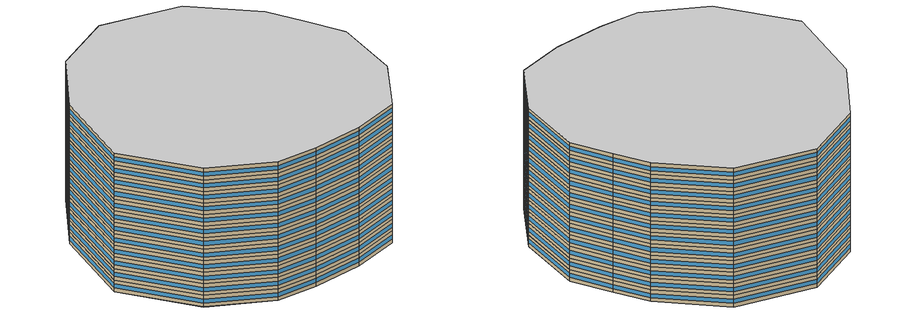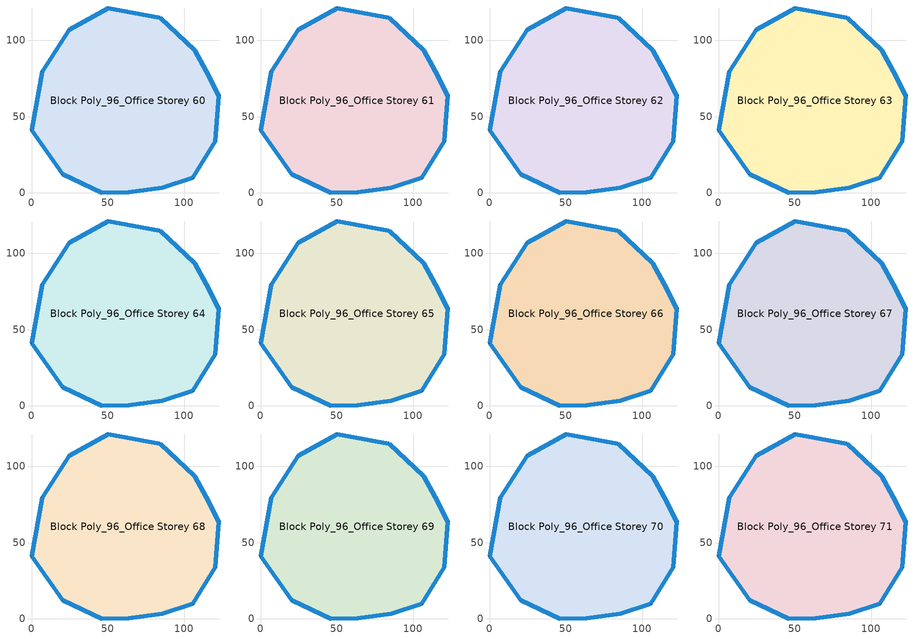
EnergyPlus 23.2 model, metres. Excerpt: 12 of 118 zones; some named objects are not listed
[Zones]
Block Poly_96_Office Storey 60
 floor to Block Poly_96_Office Storey 59 (HSCWZ_Public&Industrial_1995_FloorSlab): 106.93,93.41 114.46,79.78 122.81,63.48 120.31,33.81 105.7,10.06 85.61,3.34 63.75,0.43 46.12,0 20.57,12.32 0,41.09 7.09,79.47 24.8,106.83 50.24,121.01 84.16,114.79 z300
 wall outside (HSCWZ_Public&Industrial_1995_ExtWall): 50.24,121.01 24.8,106.83 7.09,79.47 0,41.09 20.57,12.32 46.12,0 63.75,0.43 85.61,3.34 105.7,10.06 120.31,33.81 122.81,63.48 114.46,79.78 106.93,93.41 84.16,114.79 50.24,121.01 z300:305
 window (HSCWZ_Public&Industrial_1995_Win): 50.23,121 24.82,106.84 / 24.79,106.82 7.1,79.48 / 7.09,79.45 0,41.11 / 0.01,41.08 20.56,12.33 / 20.58,12.31 46.11,0.01 / 46.13,0 63.74,0.43 / 63.76,0.43 85.59,3.34 / 85.62,3.35 105.69,10.05 / 105.71,10.07 120.31,33.79 / 120.32,33.82 122.81,63.47 / 122.81,63.49 114.46,79.78 / 114.46,79.79 106.93,93.41 / 106.92,93.42 84.18,114.78 / 84.15,114.79 50.26,121.01 z301.62:303.38
Block Poly_96_Office Storey 61
 floor to Block Poly_96_Office Storey 60 (HSCWZ_Public&Industrial_1995_FloorSlab): 106.93,93.41 114.46,79.78 122.81,63.48 120.31,33.81 105.7,10.06 85.61,3.34 63.75,0.43 46.12,0 20.57,12.32 0,41.09 7.09,79.47 24.8,106.83 50.24,121.01 84.16,114.79 z305
 wall outside (HSCWZ_Public&Industrial_1995_ExtWall): 50.24,121.01 24.8,106.83 7.09,79.47 0,41.09 20.57,12.32 46.12,0 63.75,0.43 85.61,3.34 105.7,10.06 120.31,33.81 122.81,63.48 114.46,79.78 106.93,93.41 84.16,114.79 50.24,121.01 z305:310
 window (HSCWZ_Public&Industrial_1995_Win): 50.23,121 24.82,106.84 / 24.79,106.82 7.1,79.48 / 7.09,79.45 0,41.11 / 0.01,41.08 20.56,12.33 / 20.58,12.31 46.11,0.01 / 46.13,0 63.74,0.43 / 63.76,0.43 85.59,3.34 / 85.62,3.35 105.69,10.05 / 105.71,10.07 120.31,33.79 / 120.32,33.82 122.81,63.47 / 122.81,63.49 114.46,79.78 / 114.46,79.79 106.93,93.41 / 106.92,93.42 84.18,114.78 / 84.15,114.79 50.26,121.01 z306.62:308.38
Block Poly_96_Office Storey 62
 floor to Block Poly_96_Office Storey 61 (HSCWZ_Public&Industrial_1995_FloorSlab): 106.93,93.41 114.46,79.78 122.81,63.48 120.31,33.81 105.7,10.06 85.61,3.34 63.75,0.43 46.12,0 20.57,12.32 0,41.09 7.09,79.47 24.8,106.83 50.24,121.01 84.16,114.79 z310
 wall outside (HSCWZ_Public&Industrial_1995_ExtWall): 50.24,121.01 24.8,106.83 7.09,79.47 0,41.09 20.57,12.32 46.12,0 63.75,0.43 85.61,3.34 105.7,10.06 120.31,33.81 122.81,63.48 114.46,79.78 106.93,93.41 84.16,114.79 50.24,121.01 z310:315
 window (HSCWZ_Public&Industrial_1995_Win): 50.23,121 24.82,106.84 / 24.79,106.82 7.1,79.48 / 7.09,79.45 0,41.11 / 0.01,41.08 20.56,12.33 / 20.58,12.31 46.11,0.01 / 46.13,0 63.74,0.43 / 63.76,0.43 85.59,3.34 / 85.62,3.35 105.69,10.05 / 105.71,10.07 120.31,33.79 / 120.32,33.82 122.81,63.47 / 122.81,63.49 114.46,79.78 / 114.46,79.79 106.93,93.41 / 106.92,93.42 84.18,114.78 / 84.15,114.79 50.26,121.01 z311.62:313.38
Block Poly_96_Office Storey 63
 floor to Block Poly_96_Office Storey 62 (HSCWZ_Public&Industrial_1995_FloorSlab): 106.93,93.41 114.46,79.78 122.81,63.48 120.31,33.81 105.7,10.06 85.61,3.34 63.75,0.43 46.12,0 20.57,12.32 0,41.09 7.09,79.47 24.8,106.83 50.24,121.01 84.16,114.79 z315
 wall outside (HSCWZ_Public&Industrial_1995_ExtWall): 50.24,121.01 24.8,106.83 7.09,79.47 0,41.09 20.57,12.32 46.12,0 63.75,0.43 85.61,3.34 105.7,10.06 120.31,33.81 122.81,63.48 114.46,79.78 106.93,93.41 84.16,114.79 50.24,121.01 z315:320
 window (HSCWZ_Public&Industrial_1995_Win): 50.23,121 24.82,106.84 / 24.79,106.82 7.1,79.48 / 7.09,79.45 0,41.11 / 0.01,41.08 20.56,12.33 / 20.58,12.31 46.11,0.01 / 46.13,0 63.74,0.43 / 63.76,0.43 85.59,3.34 / 85.62,3.35 105.69,10.05 / 105.71,10.07 120.31,33.79 / 120.32,33.82 122.81,63.47 / 122.81,63.49 114.46,79.78 / 114.46,79.79 106.93,93.41 / 106.92,93.42 84.18,114.78 / 84.15,114.79 50.26,121.01 z316.62:318.38
Block Poly_96_Office Storey 64
 floor to Block Poly_96_Office Storey 63 (HSCWZ_Public&Industrial_1995_FloorSlab): 106.93,93.41 114.46,79.78 122.81,63.48 120.31,33.81 105.7,10.06 85.61,3.34 63.75,0.43 46.12,0 20.57,12.32 0,41.09 7.09,79.47 24.8,106.83 50.24,121.01 84.16,114.79 z320
 wall outside (HSCWZ_Public&Industrial_1995_ExtWall): 50.24,121.01 24.8,106.83 7.09,79.47 0,41.09 20.57,12.32 46.12,0 63.75,0.43 85.61,3.34 105.7,10.06 120.31,33.81 122.81,63.48 114.46,79.78 106.93,93.41 84.16,114.79 50.24,121.01 z320:325
 window (HSCWZ_Public&Industrial_1995_Win): 50.23,121 24.82,106.84 / 24.79,106.82 7.1,79.48 / 7.09,79.45 0,41.11 / 0.01,41.08 20.56,12.33 / 20.58,12.31 46.11,0.01 / 46.13,0 63.74,0.43 / 63.76,0.43 85.59,3.34 / 85.62,3.35 105.69,10.05 / 105.71,10.07 120.31,33.79 / 120.32,33.82 122.81,63.47 / 122.81,63.49 114.46,79.78 / 114.46,79.79 106.93,93.41 / 106.92,93.42 84.18,114.78 / 84.15,114.79 50.26,121.01 z321.62:323.38
Block Poly_96_Office Storey 65
 floor to Block Poly_96_Office Storey 64 (HSCWZ_Public&Industrial_1995_FloorSlab): 106.93,93.41 114.46,79.78 122.81,63.48 120.31,33.81 105.7,10.06 85.61,3.34 63.75,0.43 46.12,0 20.57,12.32 0,41.09 7.09,79.47 24.8,106.83 50.24,121.01 84.16,114.79 z325
 wall outside (HSCWZ_Public&Industrial_1995_ExtWall): 50.24,121.01 24.8,106.83 7.09,79.47 0,41.09 20.57,12.32 46.12,0 63.75,0.43 85.61,3.34 105.7,10.06 120.31,33.81 122.81,63.48 114.46,79.78 106.93,93.41 84.16,114.79 50.24,121.01 z325:330
 window (HSCWZ_Public&Industrial_1995_Win): 50.23,121 24.82,106.84 / 24.79,106.82 7.1,79.48 / 7.09,79.45 0,41.11 / 0.01,41.08 20.56,12.33 / 20.58,12.31 46.11,0.01 / 46.13,0 63.74,0.43 / 63.76,0.43 85.59,3.34 / 85.62,3.35 105.69,10.05 / 105.71,10.07 120.31,33.79 / 120.32,33.82 122.81,63.47 / 122.81,63.49 114.46,79.78 / 114.46,79.79 106.93,93.41 / 106.92,93.42 84.18,114.78 / 84.15,114.79 50.26,121.01 z326.62:328.38
Block Poly_96_Office Storey 66
 floor to Block Poly_96_Office Storey 65 (HSCWZ_Public&Industrial_1995_FloorSlab): 106.93,93.41 114.46,79.78 122.81,63.48 120.31,33.81 105.7,10.06 85.61,3.34 63.75,0.43 46.12,0 20.57,12.32 0,41.09 7.09,79.47 24.8,106.83 50.24,121.01 84.16,114.79 z330
 wall outside (HSCWZ_Public&Industrial_1995_ExtWall): 50.24,121.01 24.8,106.83 7.09,79.47 0,41.09 20.57,12.32 46.12,0 63.75,0.43 85.61,3.34 105.7,10.06 120.31,33.81 122.81,63.48 114.46,79.78 106.93,93.41 84.16,114.79 50.24,121.01 z330:335
 window (HSCWZ_Public&Industrial_1995_Win): 50.23,121 24.82,106.84 / 24.79,106.82 7.1,79.48 / 7.09,79.45 0,41.11 / 0.01,41.08 20.56,12.33 / 20.58,12.31 46.11,0.01 / 46.13,0 63.74,0.43 / 63.76,0.43 85.59,3.34 / 85.62,3.35 105.69,10.05 / 105.71,10.07 120.31,33.79 / 120.32,33.82 122.81,63.47 / 122.81,63.49 114.46,79.78 / 114.46,79.79 106.93,93.41 / 106.92,93.42 84.18,114.78 / 84.15,114.79 50.26,121.01 z331.62:333.38
Block Poly_96_Office Storey 67
 floor to Block Poly_96_Office Storey 66 (HSCWZ_Public&Industrial_1995_FloorSlab): 106.93,93.41 114.46,79.78 122.81,63.48 120.31,33.81 105.7,10.06 85.61,3.34 63.75,0.43 46.12,0 20.57,12.32 0,41.09 7.09,79.47 24.8,106.83 50.24,121.01 84.16,114.79 z335
 wall outside (HSCWZ_Public&Industrial_1995_ExtWall): 50.24,121.01 24.8,106.83 7.09,79.47 0,41.09 20.57,12.32 46.12,0 63.75,0.43 85.61,3.34 105.7,10.06 120.31,33.81 122.81,63.48 114.46,79.78 106.93,93.41 84.16,114.79 50.24,121.01 z335:340
 window (HSCWZ_Public&Industrial_1995_Win): 50.23,121 24.82,106.84 / 24.79,106.82 7.1,79.48 / 7.09,79.45 0,41.11 / 0.01,41.08 20.56,12.33 / 20.58,12.31 46.11,0.01 / 46.13,0 63.74,0.43 / 63.76,0.43 85.59,3.34 / 85.62,3.35 105.69,10.05 / 105.71,10.07 120.31,33.79 / 120.32,33.82 122.81,63.47 / 122.81,63.49 114.46,79.78 / 114.46,79.79 106.93,93.41 / 106.92,93.42 84.18,114.78 / 84.15,114.79 50.26,121.01 z336.62:338.38
Block Poly_96_Office Storey 68
 floor to Block Poly_96_Office Storey 67 (HSCWZ_Public&Industrial_1995_FloorSlab): 106.93,93.41 114.46,79.78 122.81,63.48 120.31,33.81 105.7,10.06 85.61,3.34 63.75,0.43 46.12,0 20.57,12.32 0,41.09 7.09,79.47 24.8,106.83 50.24,121.01 84.16,114.79 z340
 wall outside (HSCWZ_Public&Industrial_1995_ExtWall): 50.24,121.01 24.8,106.83 7.09,79.47 0,41.09 20.57,12.32 46.12,0 63.75,0.43 85.61,3.34 105.7,10.06 120.31,33.81 122.81,63.48 114.46,79.78 106.93,93.41 84.16,114.79 50.24,121.01 z340:345
 window (HSCWZ_Public&Industrial_1995_Win): 50.23,121 24.82,106.84 / 24.79,106.82 7.1,79.48 / 7.09,79.45 0,41.11 / 0.01,41.08 20.56,12.33 / 20.58,12.31 46.11,0.01 / 46.13,0 63.74,0.43 / 63.76,0.43 85.59,3.34 / 85.62,3.35 105.69,10.05 / 105.71,10.07 120.31,33.79 / 120.32,33.82 122.81,63.47 / 122.81,63.49 114.46,79.78 / 114.46,79.79 106.93,93.41 / 106.92,93.42 84.18,114.78 / 84.15,114.79 50.26,121.01 z341.62:343.38
Block Poly_96_Office Storey 69
 floor to Block Poly_96_Office Storey 68 (HSCWZ_Public&Industrial_1995_FloorSlab): 106.93,93.41 114.46,79.78 122.81,63.48 120.31,33.81 105.7,10.06 85.61,3.34 63.75,0.43 46.12,0 20.57,12.32 0,41.09 7.09,79.47 24.8,106.83 50.24,121.01 84.16,114.79 z345
 wall outside (HSCWZ_Public&Industrial_1995_ExtWall): 50.24,121.01 24.8,106.83 7.09,79.47 0,41.09 20.57,12.32 46.12,0 63.75,0.43 85.61,3.34 105.7,10.06 120.31,33.81 122.81,63.48 114.46,79.78 106.93,93.41 84.16,114.79 50.24,121.01 z345:350
 window (HSCWZ_Public&Industrial_1995_Win): 50.23,121 24.82,106.84 / 24.79,106.82 7.1,79.48 / 7.09,79.45 0,41.11 / 0.01,41.08 20.56,12.33 / 20.58,12.31 46.11,0.01 / 46.13,0 63.74,0.43 / 63.76,0.43 85.59,3.34 / 85.62,3.35 105.69,10.05 / 105.71,10.07 120.31,33.79 / 120.32,33.82 122.81,63.47 / 122.81,63.49 114.46,79.78 / 114.46,79.79 106.93,93.41 / 106.92,93.42 84.18,114.78 / 84.15,114.79 50.26,121.01 z346.62:348.38
Block Poly_96_Office Storey 70
 floor to Block Poly_96_Office Storey 69 (HSCWZ_Public&Industrial_1995_FloorSlab): 106.93,93.41 114.46,79.78 122.81,63.48 120.31,33.81 105.7,10.06 85.61,3.34 63.75,0.43 46.12,0 20.57,12.32 0,41.09 7.09,79.47 24.8,106.83 50.24,121.01 84.16,114.79 z350
 wall outside (HSCWZ_Public&Industrial_1995_ExtWall): 50.24,121.01 24.8,106.83 7.09,79.47 0,41.09 20.57,12.32 46.12,0 63.75,0.43 85.61,3.34 105.7,10.06 120.31,33.81 122.81,63.48 114.46,79.78 106.93,93.41 84.16,114.79 50.24,121.01 z350:355
 window (HSCWZ_Public&Industrial_1995_Win): 50.23,121 24.82,106.84 / 24.79,106.82 7.1,79.48 / 7.09,79.45 0,41.11 / 0.01,41.08 20.56,12.33 / 20.58,12.31 46.11,0.01 / 46.13,0 63.74,0.43 / 63.76,0.43 85.59,3.34 / 85.62,3.35 105.69,10.05 / 105.71,10.07 120.31,33.79 / 120.32,33.82 122.81,63.47 / 122.81,63.49 114.46,79.78 / 114.46,79.79 106.93,93.41 / 106.92,93.42 84.18,114.78 / 84.15,114.79 50.26,121.01 z351.62:353.38
Block Poly_96_Office Storey 71
 floor to Block Poly_96_Office Storey 70 (HSCWZ_Public&Industrial_1995_FloorSlab): 106.93,93.41 114.46,79.78 122.81,63.48 120.31,33.81 105.7,10.06 85.61,3.34 63.75,0.43 46.12,0 20.57,12.32 0,41.09 7.09,79.47 24.8,106.83 50.24,121.01 84.16,114.79 z355
 wall outside (HSCWZ_Public&Industrial_1995_ExtWall): 50.24,121.01 24.8,106.83 7.09,79.47 0,41.09 20.57,12.32 46.12,0 63.75,0.43 85.61,3.34 105.7,10.06 120.31,33.81 122.81,63.48 114.46,79.78 106.93,93.41 84.16,114.79 50.24,121.01 z355:360
 window (HSCWZ_Public&Industrial_1995_Win): 50.23,121 24.82,106.84 / 24.79,106.82 7.1,79.48 / 7.09,79.45 0,41.11 / 0.01,41.08 20.56,12.33 / 20.58,12.31 46.11,0.01 / 46.13,0 63.74,0.43 / 63.76,0.43 85.59,3.34 / 85.62,3.35 105.69,10.05 / 105.71,10.07 120.31,33.79 / 120.32,33.82 122.81,63.47 / 122.81,63.49 114.46,79.78 / 114.46,79.79 106.93,93.41 / 106.92,93.42 84.18,114.78 / 84.15,114.79 50.26,121.01 z356.62:358.38
 ceiling to Block Poly_96_Office Storey 72 (HSCWZ_Public&Industrial_1995_FloorSlab): 105.7,10.06 120.31,33.81 122.81,63.48 114.46,79.78 106.93,93.41 84.16,114.79 50.24,121.01 24.8,106.83 7.09,79.47 0,41.09 20.57,12.32 46.12,0 63.75,0.43 85.61,3.34 z360
[BUILDING]
shang4hai3shi4_Office_4_6_1995: North Axis=0; Terrain=City; Loads Convergence Tolerance Value=0.04; Temperature Convergence Tolerance Value=0.4; Solar Distribution=FullExterior; Maximum Number of Warmup Days=25; Minimum Number of Warmup Days=1
[MATERIAL] Thermal Absorptance=0.9; Solar Absorptance=0.7; Visible Absorptance=0.7
Name | Roughness | Thickness | Conductivity | Density | Specific Heat
Concrete | MediumRough | 0.1 | 1.7 | 2240 | 900
Brick | MediumRough | 0.1 | 0.72 | 1920 | 840
Tile | Smooth | 0.02 | 1.3 | 2200 | 900
Insulation 0.011 | Rough | 0.011 | 0.04 | 40 | 1500
Insulation 0.021 | Rough | 0.021 | 0.04 | 40 | 1500
[WINDOWMATERIAL:SIMPLEGLAZINGSYSTEM]
HSCWZ_Public&Industrial_1995_Win_material: UFactor=4.5; Solar Heat Gain Coefficient=0.6025
[CONSTRUCTION]
HSCWZ_Public&Industrial_1995_FloorSlab: Tile, Concrete, Insulation 0.021, Concrete, Tile
HSCWZ_Public&Industrial_1995_Win: HSCWZ_Public&Industrial_1995_Win_material
HSCWZ_Public&Industrial_1995_ExtWall: Brick, Concrete, Insulation 0.011
[ZONE] Type=1; Multiplier=1; Ceiling Height=autocalculate; Volume=autocalculate; Floor Area=autocalculate; Part of Total Floor Area=Yes
Block Poly_96_Office Storey 60; Block Poly_96_Office Storey 61; Block Poly_96_Office Storey 62; Block Poly_96_Office Storey 63; Block Poly_96_Office Storey 64; Block Poly_96_Office Storey 65; Block Poly_96_Office Storey 66; Block Poly_96_Office Storey 67; Block Poly_96_Office Storey 68; Block Poly_96_Office Storey 69; Block Poly_96_Office Storey 70; Block Poly_96_Office Storey 71
[PEOPLE] Number of People Schedule=People_Schedule; Number of People Calculation Method=Area/Person; Floor Area per Person=17; Fraction Radiant=0.3; Sensible Heat Fraction=autocalculate; Activity Level Schedule=CN_GenericActivityLevel; Carbon Dioxide Generation Rate=3.82e-08; Enable ASHRAE 55 Comfort Warnings=No; Mean Radiant Temperature Calculation Type=ZoneAveraged; Clothing Insulation Calculation Method=ClothingInsulationSchedule; Cold Stress Temperature Threshold=15.56; Heat Stress Temperature Threshold=30
Name | Zone or ZoneList or Space or SpaceList
People_Block Poly_96_Office Storey 60 | Block Poly_96_Office Storey 60
People_Block Poly_96_Office Storey 61 | Block Poly_96_Office Storey 61
People_Block Poly_96_Office Storey 62 | Block Poly_96_Office Storey 62
People_Block Poly_96_Office Storey 63 | Block Poly_96_Office Storey 63
People_Block Poly_96_Office Storey 64 | Block Poly_96_Office Storey 64
People_Block Poly_96_Office Storey 65 | Block Poly_96_Office Storey 65
People_Block Poly_96_Office Storey 66 | Block Poly_96_Office Storey 66
People_Block Poly_96_Office Storey 67 | Block Poly_96_Office Storey 67
People_Block Poly_96_Office Storey 68 | Block Poly_96_Office Storey 68
People_Block Poly_96_Office Storey 69 | Block Poly_96_Office Storey 69
People_Block Poly_96_Office Storey 70 | Block Poly_96_Office Storey 70
People_Block Poly_96_Office Storey 71 | Block Poly_96_Office Storey 71
[LIGHTS] Schedule=Lights_Schedule; Design Level Calculation Method=Watts/Area; Watts per Zone Floor Area=11; Return Air Fraction=0; Fraction Radiant=0; Fraction Visible=0; Fraction Replaceable=1; EndUse Subcategory=General; Return Air Fraction Calculated from Plenum Temperature=No; Return Air Fraction Function of Plenum Temperature Coefficient 1=0; Return Air Fraction Function of Plenum Temperature Coefficient 2=0
Name | Zone or ZoneList or Space or SpaceList
Lights_Block Poly_96_Office Storey 60 | Block Poly_96_Office Storey 60
Lights_Block Poly_96_Office Storey 61 | Block Poly_96_Office Storey 61
Lights_Block Poly_96_Office Storey 62 | Block Poly_96_Office Storey 62
Lights_Block Poly_96_Office Storey 63 | Block Poly_96_Office Storey 63
Lights_Block Poly_96_Office Storey 64 | Block Poly_96_Office Storey 64
Lights_Block Poly_96_Office Storey 65 | Block Poly_96_Office Storey 65
Lights_Block Poly_96_Office Storey 66 | Block Poly_96_Office Storey 66
Lights_Block Poly_96_Office Storey 67 | Block Poly_96_Office Storey 67
Lights_Block Poly_96_Office Storey 68 | Block Poly_96_Office Storey 68
Lights_Block Poly_96_Office Storey 69 | Block Poly_96_Office Storey 69
Lights_Block Poly_96_Office Storey 70 | Block Poly_96_Office Storey 70
Lights_Block Poly_96_Office Storey 71 | Block Poly_96_Office Storey 71
[ELECTRICEQUIPMENT] Schedule=ElectricEquipment_Schedule; Design Level Calculation Method=Watts/Area; Watts per Zone Floor Area=10; Fraction Latent=0; Fraction Radiant=0; Fraction Lost=0; EndUse Subcategory=General
Name | Zone or ZoneList or Space or SpaceList
ElectricEquipment_Block Poly_96_Office Storey 60 | Block Poly_96_Office Storey 60
ElectricEquipment_Block Poly_96_Office Storey 61 | Block Poly_96_Office Storey 61
ElectricEquipment_Block Poly_96_Office Storey 62 | Block Poly_96_Office Storey 62
ElectricEquipment_Block Poly_96_Office Storey 63 | Block Poly_96_Office Storey 63
ElectricEquipment_Block Poly_96_Office Storey 64 | Block Poly_96_Office Storey 64
ElectricEquipment_Block Poly_96_Office Storey 65 | Block Poly_96_Office Storey 65
ElectricEquipment_Block Poly_96_Office Storey 66 | Block Poly_96_Office Storey 66
ElectricEquipment_Block Poly_96_Office Storey 67 | Block Poly_96_Office Storey 67
ElectricEquipment_Block Poly_96_Office Storey 68 | Block Poly_96_Office Storey 68
ElectricEquipment_Block Poly_96_Office Storey 69 | Block Poly_96_Office Storey 69
ElectricEquipment_Block Poly_96_Office Storey 70 | Block Poly_96_Office Storey 70
ElectricEquipment_Block Poly_96_Office Storey 71 | Block Poly_96_Office Storey 71
[ZONEINFILTRATION:DESIGNFLOWRATE] Schedule=AirEx_ConditionedTime_Schedule; Design Flow Rate Calculation Method=AirChanges/Hour; Air Changes per Hour=1; Constant Term Coefficient=1; Temperature Term Coefficient=0; Velocity Term Coefficient=0; Velocity Squared Term Coefficient=0
Name | Zone or ZoneList or Space or SpaceList
Infil 61 | Block Poly_96_Office Storey 60
Infil 62 | Block Poly_96_Office Storey 61
Infil 63 | Block Poly_96_Office Storey 62
Infil 64 | Block Poly_96_Office Storey 63
Infil 65 | Block Poly_96_Office Storey 64
Infil 66 | Block Poly_96_Office Storey 65
Infil 67 | Block Poly_96_Office Storey 66
Infil 68 | Block Poly_96_Office Storey 67
Infil 69 | Block Poly_96_Office Storey 68
Infil 70 | Block Poly_96_Office Storey 69
Infil 71 | Block Poly_96_Office Storey 70
Infil 72 | Block Poly_96_Office Storey 71
[HVACTEMPLATE:ZONE:IDEALLOADSAIRSYSTEM] Template Thermostat=HVACTemp; System Availability Schedule=HVAC_ConditionedTime_Schedule; Maximum Heating Supply Air Temperature=50; Minimum Cooling Supply Air Temperature=13; Maximum Heating Supply Air Humidity Ratio=0.0156; Minimum Cooling Supply Air Humidity Ratio=0.0077; Heating Limit=NoLimit; Cooling Limit=NoLimit; Heating Availability Schedule=Heating_Period_Schedule; Cooling Availability Schedule=Cooling_Period_Schedule; Dehumidification Control Type=ConstantSensibleHeatRatio; Cooling Sensible Heat Ratio=0.7; Dehumidification Setpoint=60; Humidification Control Type=None; Humidification Setpoint=30; Outdoor Air Method=None; Outdoor Air Flow Rate per Person=0.00944; Outdoor Air Flow Rate per Zone Floor Area=0; Outdoor Air Flow Rate per Zone=0; Demand Controlled Ventilation Type=None; Outdoor Air Economizer Type=NoEconomizer; Heat Recovery Type=None; Sensible Heat Recovery Effectiveness=0.7; Latent Heat Recovery Effectiveness=0.65
Block Poly_96_Office Storey 60; Block Poly_96_Office Storey 61; Block Poly_96_Office Storey 62; Block Poly_96_Office Storey 63; Block Poly_96_Office Storey 64; Block Poly_96_Office Storey 65; Block Poly_96_Office Storey 66; Block Poly_96_Office Storey 67; Block Poly_96_Office Storey 68; Block Poly_96_Office Storey 69; Block Poly_96_Office Storey 70; Block Poly_96_Office Storey 71
[SCHEDULE:COMPACT]
People_Schedule; Lights_Schedule: Through: 12/31, For: Weekdays, Until: 07:00, 0, Until: 08:00, 0.1, Until: 09:00, 0.5, Until: 12:00, 0.95, Until: 14:00, 0.8, Until: 18:00, 0.95, Until: 20:00, 0.3, Until: 24:00, 0, For: AllOtherDays, Until: 24:00, 0
ElectricEquipment_Schedule: Through: 12/31, For: Weekdays, Until: 07:00, 0, Until: 08:00, 0.1, Until: 09:00, 0.5, Until: 12:00, 0.95, Until: 14:00, 0.5, Until: 18:00, 0.95, Until: 20:00, 0.3, Until: 24:00, 0, For: AllOtherDays, Until: 24:00, 0
Heating_Period_Schedule: Through: 04/15, For: AllDays, Until: 24:00, 1, Through: 11/01, For: AllDays, Until: 24:00, 0, Through: 12/31, For: AllDays, Until: 24:00, 1
Cooling_Period_Schedule: Through: 04/15, For: AllDays, Until: 24:00, 0, Through: 10/31, For: AllDays, Until: 24:00, 1, Through: 12/31, For: AllDays, Until: 24:00, 0
HVAC_ConditionedTime_Schedule: Through: 12/31, For: Weekdays, Until: 08:00, 0, Until: 18:00, 1, Until: 24:00, 0, For: AllOtherDays, Until: 24:00, 0
AirEx_ConditionedTime_Schedule: Through: 12/31, For: Weekdays, Until: 07:00, 0, Until: 20:00, 1.5, Until: 24:00, 0, For: AllOtherDays, Until: 24:00, 0
CN_GenericActivityLevel: Through: 12/31, For: Weekdays, Until: 08:00, 80, Until: 18:00, 120, Until: 24:00, 80, For: AllOtherDays, Until: 24:00, 80
